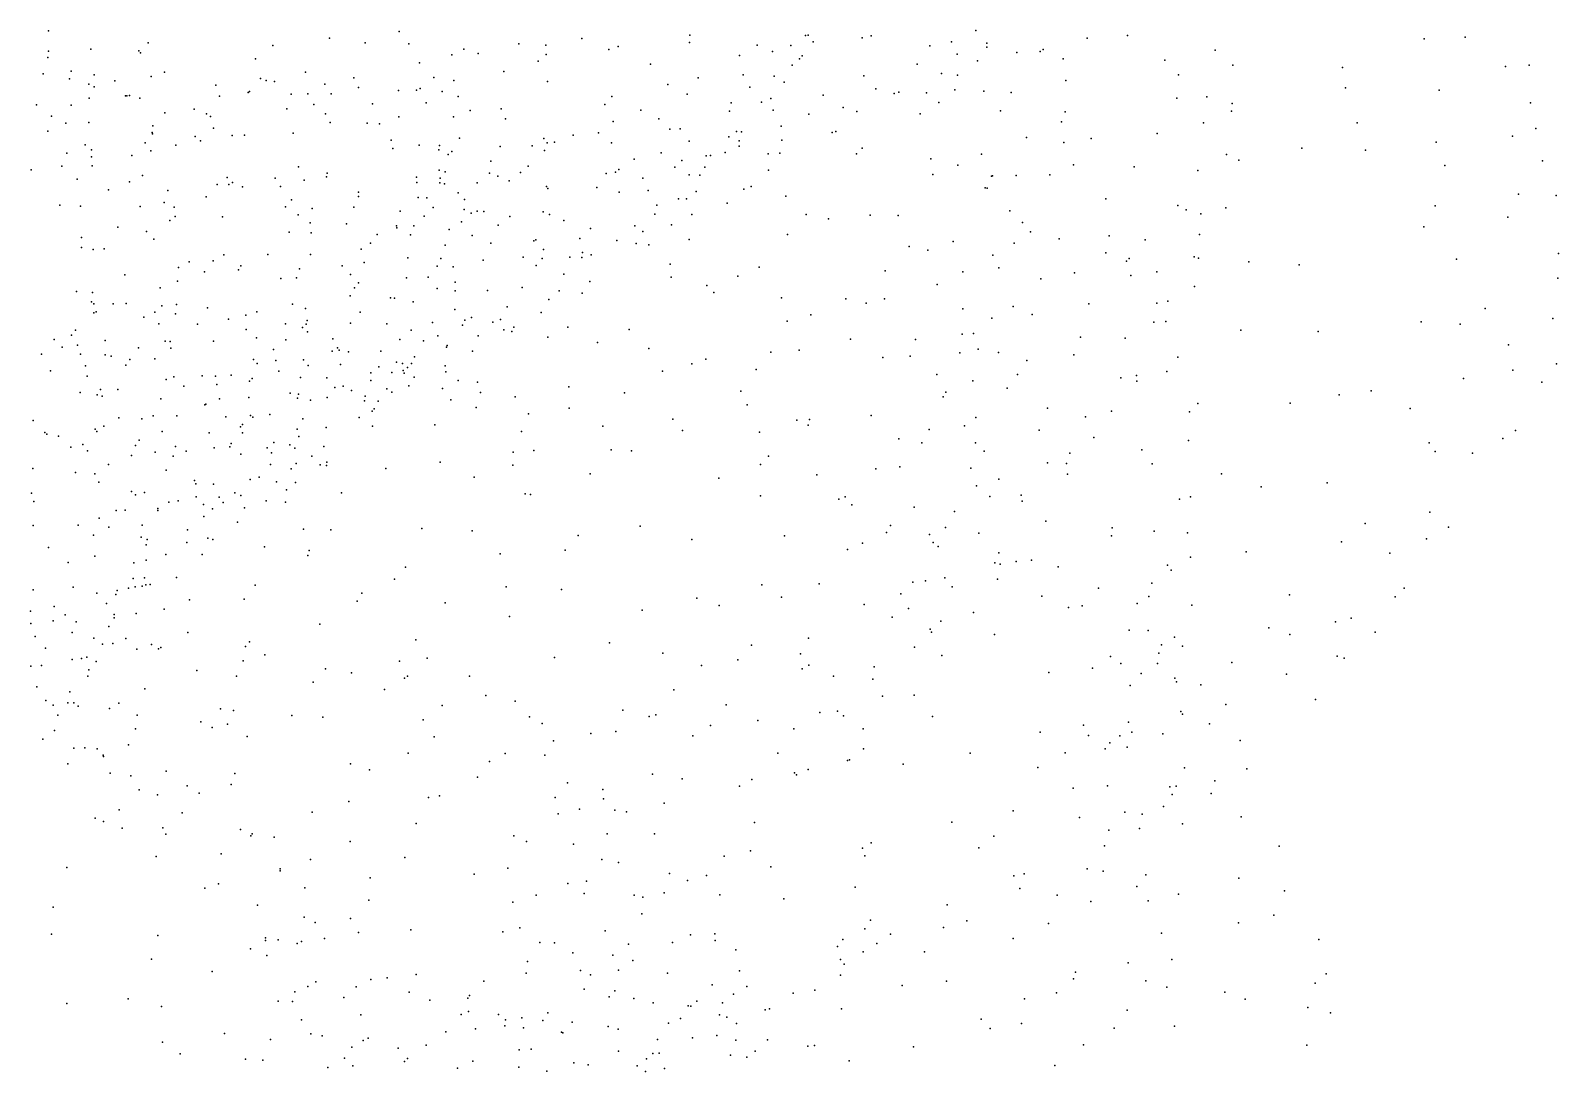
# Model space of a CAD drawing. Header units: metres. Extents: x -25 to 25, y -27.7 to 27.8.
# Drawn here: x 19.21 to 24.29, y -6.93 to -3.46 of the extents above; entities that cross this region are included whole.
import ezdxf

# ---------------------------------------------------------------- set-up
doc = ezdxf.new("R2010")
doc.units = ezdxf.units.M

msp = doc.modelspace()

# ---------------------------------------------------------------- linework, layer by layer
for p in [(19.2669, -3.4621, 13.6381), (19.5981, -3.5022, -4.1401), (20.2019, -3.4866, 8.7867), (20.32, -3.5023, 8.9422), (20.4334, -3.464, -3.7755), (20.4655, -3.5051, 9.2396), (20.8321, -3.5055, -3.4228), (21.0411, -3.4876, 1.7784), (21.3998, -3.5005, -10.2728), (21.4009, -3.4759, 13.1808), (21.7859, -3.4778, 11.612), (21.7951, -3.476, 12.3162), (21.8118, -3.4989, 11.9667), (21.9747, -3.4853, -9.6702), (22.0046, -3.4787, 0.7707), (22.2716, -3.4981, -5.1661), (22.3529, -3.461, -8.9416), (22.3894, -3.5035, -2.7238), (22.7239, -3.4864, -0.7633), (22.8582, -3.4778, -4.2885), (23.8449, -3.4889, -7.0517), (23.9819, -3.483, -6.8891), (19.2647, -3.5505, 8.8699), (19.2663, -3.5296, -6.5254), (19.4074, -3.5226, -4.6444), (19.5668, -3.5288, -4.4022), (19.5722, -3.5356, 13.7716), (19.9554, -3.555, -3.4692), (20.0132, -3.5103, 13.7988), (20.6089, -3.5422, 13.3634), (20.6493, -3.5229, 10.0153), (20.6964, -3.5377, 10.4521), (20.9223, -3.5097, 10.7848), (20.9226, -3.5406, -10.3343), (21.1313, -3.5243, 10.9414), (21.1627, -3.5146, 13.2741), (21.5662, -3.5438, 1.4192), (21.6257, -3.5094, 11.3507), (21.6764, -3.5309, 11.5001), (21.7369, -3.5106, 1.2268), (21.7664, -3.5555, -9.8685), (21.7748, -3.5451, 11.8127), (22.2001, -3.5122, -2.8781), (22.2909, -3.5394, -4.712), (22.3898, -3.5167, -8.4568), (22.4898, -3.534, -4.4314), (22.5668, -3.531, -8.0437), (22.5771, -3.5245, -3.6961), (22.6442, -3.5552, -4.2855), (22.9819, -3.5596, -1.0891), (23.1501, -3.5266, -1.996), (19.2482, -3.6051, -10.195), (19.3422, -3.5966, 1.8904), (19.4182, -3.6086, -5.2859), (19.6528, -3.5995, 8.7101), (20.1216, -3.5993, 13.7233), (20.5014, -3.5686, -3.4287), (20.7818, -3.5973, 10.669), (20.8959, -3.5635, 13.2976), (21.2701, -3.5731, -3.8052), (21.5781, -3.6086, -3.3031), (21.7421, -3.5763, 12.5336), (22.1581, -3.5729, -9.1548), (22.2389, -3.6044, -4.089), (22.2919, -3.6101, -4.3628), (22.3585, -3.5615, -3.8542), (23.0272, -3.6082, -7.3584), (23.208, -3.5758, -5.1157), (23.5737, -3.5843, -5.1333), (24.1156, -3.5804, -5.578), (24.1945, -3.5766, -6.3196), (19.3366, -3.6217, -5.5484), (19.4009, -3.6391, 8.8319), (19.4183, -3.6486, -4.1982), (19.4876, -3.6287, -6.3829), (19.6082, -3.6142, -6.6256), (19.8235, -3.6425, -6.2028), (19.9726, -3.6205, 1.6184), (19.9905, -3.627, 8.7601), (20.0184, -3.631, -6.0309), (20.1857, -3.6398, 8.9178), (20.2829, -3.6181, -6.1177), (20.2978, -3.6504, 13.5631), (20.4313, -3.6606, -10.0752), (20.4915, -3.6592, 13.3845), (20.5031, -3.6536, -3.9151), (20.5495, -3.6175, 9.5451), (20.6155, -3.6272, 9.7855), (20.9277, -3.6306, 10.9106), (21.328, -3.6403, 11.2274), (21.4291, -3.6184, 13.0988), (21.6013, -3.65, -10.0758), (21.682, -3.613, 11.6844), (21.7149, -3.6333, 12.0894), (21.9801, -3.6115, -4.038), (22.0198, -3.655, -3.0737), (22.2828, -3.6584, 0.4166), (22.6524, -3.6275, -7.6621), (23.5831, -3.652, -7.2317), (23.8955, -3.6598, -5.2278), (19.2262, -3.7088, -12.0584), (19.3422, -3.71, -11.6558), (19.4016, -3.6863, -5.8689), (19.5223, -3.6784, 13.7058), (19.5268, -3.6787, -5.6554), (19.5359, -3.6777, -6.1448), (19.5707, -3.6867, -3.8113), (19.8355, -3.6798, 13.7619), (19.931, -3.6672, -4.3394), (19.9354, -3.664, -10.2662), (20.0742, -3.6732, -6.7516), (20.1295, -3.6715, -3.4325), (20.1492, -3.707, -4.2078), (20.2073, -3.6719, -5.8275), (20.3443, -3.7047, -6.5951), (20.5236, -3.7015, -5.894), (20.5767, -3.6639, 1.9696), (20.6305, -3.6802, 10.2117), (21.1187, -3.7076, -3.3681), (21.1414, -3.6803, 11.1338), (21.3923, -3.6726, 1.6848), (21.5386, -3.7022, -3.9492), (21.6392, -3.6997, 11.8669), (21.6706, -3.6878, 12.4487), (21.8445, -3.6763, -9.4158), (22.0813, -3.6706, 0.8404), (22.0962, -3.6662, -4.3095), (22.1891, -3.6689, 0.6332), (22.2298, -3.7008, -8.7132), (22.3801, -3.6624, -0.1264), (22.4704, -3.6678, -5.2438), (23.0216, -3.6867, -5.0585), (23.1215, -3.6814, -1.3781), (23.2062, -3.7035, -1.6939), (24.199, -3.7022, -6.1265), (19.2769, -3.7465, -11.4414), (19.6538, -3.735, -4.7021), (19.7517, -3.7233, -5.6083), (19.7923, -3.738, -4.5347), (19.8058, -3.7471, 1.6963), (20.0602, -3.7213, 8.8688), (20.1887, -3.7384, -6.931), (20.4327, -3.7481, -6.3883), (20.6148, -3.7488, 13.2903), (20.6704, -3.7272, -3.4396), (20.7726, -3.722, 10.8067), (20.7879, -3.7546, -10.2089), (21.2382, -3.7265, -10.2827), (21.2983, -3.755, 11.3624), (21.5331, -3.7297, 12.89), (21.678, -3.7258, 1.4361), (21.7969, -3.7393, -4.1267), (21.9116, -3.7176, -4.9957), (21.9568, -3.7302, -9.0172), (22.1672, -3.7388, -5.2246), (22.435, -3.7282, -8.4782), (22.6505, -3.7322, -7.9516), (23.2042, -3.7292, -7.3157), (19.2646, -3.7957, -6.9874), (19.3246, -3.7691, 13.5969), (19.4011, -3.7672, -11.9326), (19.6116, -3.8006, 8.8328), (19.6126, -3.8048, -5.0054), (19.614, -3.7788, -5.221), (19.7545, -3.8137, -10.3007), (19.8156, -3.7856, -6.9199), (19.8778, -3.8102, 8.8525), (19.9188, -3.8093, 13.6736), (20.0803, -3.8029, 1.8575), (20.2037, -3.7673, 9.024), (20.3274, -3.7697, 9.1406), (20.3678, -3.7715, -4.1377), (21.0133, -3.8089, 11.2425), (21.0975, -3.8019, 13.1369), (21.146, -3.764, 1.9072), (21.334, -3.7895, -4.01), (21.3689, -3.7888, 13.0149), (21.556, -3.797, 1.6234), (21.5735, -3.7983, 12.6201), (21.7047, -3.7794, -9.7876), (21.8752, -3.8007, -4.7523), (21.8866, -3.7977, -4.4787), (22.6381, -3.7651, -2.6285), (22.9565, -3.8042, -1.0639), (23.1111, -3.7681, -2.1319), (23.6221, -3.7684, -4.9826), (24.1396, -3.8124, -6.3331), (24.2164, -3.7876, -5.6789), (19.3888, -3.8413, 1.9398), (19.4096, -3.8579, 8.859), (19.5881, -3.8347, 13.6468), (19.6071, -3.8615, 1.8141), (19.6906, -3.8425, -3.6537), (19.7721, -3.8282, -5.3777), (20.4074, -3.8259, -5.6011), (20.4124, -3.8534, 13.3335), (20.5001, -3.8424, 9.4171), (20.5656, -3.8581, 10.3953), (20.5673, -3.8442, -6.2469), (20.6091, -3.8641, 10.0536), (20.6348, -3.8199, -4.0957), (20.7693, -3.8476, 11.0064), (20.8765, -3.8447, -4.0954), (20.9149, -3.8207, -5.7015), (20.9168, -3.8606, 13.1458), (20.9267, -3.8345, -5.3788), (20.9509, -3.833, -3.3996), (21.1398, -3.8352, -5.2237), (21.3994, -3.8297, -5.468), (21.531, -3.8152, 11.8869), (21.5648, -3.8463, -5.0776), (21.5656, -3.8284, -5.3041), (21.7075, -3.8256, -9.5302), (21.9744, -3.8527, -5.241), (22.5217, -3.8166, -0.5387), (22.6464, -3.8337, -8.1877), (22.7365, -3.8206, -0.8), (23.4385, -3.8524, -4.8875), (23.6502, -3.8588, -7.079), (23.8852, -3.8324, -6.8564), (19.311, -3.9127, -12.2935), (19.3274, -3.8691, -3.9809), (19.4092, -3.881, -10.257), (19.4118, -3.912, 13.5505), (19.5434, -3.8768, -11.7244), (20.0984, -3.9149, -3.497), (20.5965, -3.8734, 10.6974), (20.7392, -3.8956, 2.0686), (20.8628, -3.9124, -5.054), (21.2154, -3.8896, 11.4912), (21.3054, -3.8683, -3.2752), (21.3746, -3.8936, 12.8834), (21.4551, -3.8779, -10.1007), (21.4702, -3.8773, -4.1616), (21.5187, -3.8674, 12.1363), (21.6615, -3.872, -4.2953), (21.7006, -3.8694, -9.2371), (21.9561, -3.872, -3.1183), (22.2036, -3.8886, -2.9937), (22.2926, -3.9088, 0.6256), (22.3722, -3.8731, -8.6273), (22.6782, -3.908, -5.0511), (22.8805, -3.9153, -2.4298), (23.187, -3.8735, -1.5545), (23.2287, -3.8927, -4.858), (23.9144, -3.9107, -4.992), (24.2389, -3.8948, -5.9493), (19.2089, -3.9244, -4.1618), (19.3614, -3.9556, -11.2923), (19.5363, -3.9644, 8.8543), (19.5798, -3.9438, -6.9647), (19.8606, -3.9506, 13.5563), (20.0205, -3.9528, 13.5064), (20.1169, -3.9594, 9.0045), (20.1913, -3.9482, -4.5723), (20.1938, -3.9364, 13.4298), (20.4917, -3.9494, -5.3609), (20.5672, -3.9264, 13.229), (20.5705, -3.9525, -7.1715), (20.5866, -3.9314, -6.656), (20.7347, -3.9364, 13.1411), (20.7616, -3.9456, -10.0415), (20.7996, -3.9615, -4.5737), (20.8372, -3.9338, 11.2515), (21.1226, -3.9375, 12.9848), (21.1532, -3.933, -4.8878), (21.1643, -3.9242, -10.222), (21.2444, -3.9524, -4.302), (21.3509, -3.9162, 1.8882), (21.3984, -3.9412, 11.8465), (21.4346, -3.9427, -4.8445), (21.4506, -3.9159, 12.6051), (21.6626, -3.9258, -3.2012), (22.2102, -3.9407, -8.7858), (22.4055, -3.9458, 0.0723), (22.4088, -3.9443, -5.1597), (22.4875, -3.9434, -2.7812), (22.5992, -3.9411, -8.4192), (23.0923, -3.9268, -1.346), (19.4666, -3.9909, -3.7008), (19.6631, -3.9932, -11.8895), (19.7914, -4.0149, 1.9075), (19.8281, -3.9736, -5.0749), (19.8669, -3.9735, -3.6091), (19.8784, -3.9674, 8.8896), (19.9122, -3.9815, -4.7791), (20.0389, -3.9805, -5.3144), (20.2986, -3.9992, 9.1235), (20.2987, -4.0138, -9.8928), (20.4923, -3.9673, 10.5192), (20.497, -4.0164, -4.7586), (20.5685, -3.9681, 10.8896), (20.5848, -3.9716, -9.8573), (20.6305, -4.0016, 9.8755), (20.6934, -3.968, 11.1222), (20.9235, -3.9804, -5.8686), (20.9289, -3.9867, 2.0754), (21.0918, -3.9839, -4.501), (21.1657, -3.9993, -5.6772), (21.2627, -3.9931, 11.7089), (21.422, -3.9969, -4.564), (21.5812, -3.9892, -9.3745), (21.6054, -3.9803, -9.6496), (21.7208, -4.0128, 1.6047), (22.3838, -3.9844, -0.262), (22.3907, -3.9857, 0.3994), (24.159, -4.0059, -5.165), (24.2847, -4.0107, -5.5507), (19.3039, -4.0423, 13.479), (19.3726, -4.0462, 8.8736), (19.571, -4.0467, -11.4673), (19.6518, -4.0334, -12.1087), (19.6845, -4.0496, -10.2351), (20.0556, -4.0483, -7.168), (20.0748, -4.0249, -10.0949), (20.1445, -4.0534, -4.8103), (20.2824, -4.0492, 13.282), (20.4374, -4.0629, 10.6994), (20.5257, -4.0182, -5.1632), (20.5463, -4.0506, 10.1609), (20.6502, -4.0571, 13.092), (20.6514, -4.024, -6.9514), (20.6927, -4.063, -3.5532), (20.7152, -4.0633, -9.3329), (20.913, -4.065, 12.9697), (21.2916, -4.0424, 12.6654), (21.3637, -4.0211, 12.0424), (21.3903, -4.0212, 12.2445), (21.5249, -4.0355, -5.4121), (22.4658, -4.0613, -8.649), (22.7853, -4.0217, -7.8362), (23.0251, -4.0436, -4.8029), (23.0529, -4.0583, -2.1804), (23.1855, -4.0514, -1.7748), (23.8814, -4.0452, -6.6925), (19.4973, -4.1162, 2.0933), (19.6703, -4.0933, -3.6777), (19.6877, -4.0797, 8.8679), (19.8458, -4.0811, 13.4489), (20.0976, -4.0742, 13.363), (20.1372, -4.1011, 2.0815), (20.2584, -4.1044, -8.8007), (20.4251, -4.1118, -9.1018), (20.4253, -4.1183, 9.2318), (20.482, -4.1109, -8.6987), (20.5172, -4.0791, 9.3657), (20.6411, -4.0983, 9.6961), (20.6728, -4.0692, -9.6661), (20.7626, -4.1092, 12.9862), (20.8024, -4.0807, -9.8632), (20.9345, -4.0731, 11.4839), (20.9813, -4.094, -10.0007), (21.2179, -4.1108, 11.8178), (21.2845, -4.0726, 2.0228), (21.3397, -4.1082, -3.2766), (21.4074, -4.0737, -9.9539), (21.7887, -4.0732, -5.2506), (21.8626, -4.0875, 1.4386), (22.0012, -4.0759, 1.1571), (22.0948, -4.0771, -5.1424), (22.5079, -4.1004, -4.9518), (23.1022, -4.0718, -7.1675), (23.8444, -4.1143, -4.8432), (24.1243, -4.0823, -6.2702), (19.3758, -4.1498, -12.4759), (19.5926, -4.1298, 13.4428), (19.6175, -4.1556, -12.3304), (20.0675, -4.1319, 8.9978), (20.1404, -4.135, -8.6074), (20.3379, -4.1686, 10.759), (20.36, -4.14, -9.6735), (20.4718, -4.1417, 10.9986), (20.6005, -4.1239, 10.0004), (20.6771, -4.144, -6.5522), (20.7386, -4.1688, -7.1348), (20.8819, -4.1608, -9.0968), (20.8882, -4.1577, -9.625), (21.0352, -4.1534, -3.4819), (21.0702, -4.1198, 12.7901), (21.1577, -4.1606, 12.6066), (21.2446, -4.13, 12.4641), (21.3992, -4.1566, -9.5843), (21.7263, -4.1397, -9.1499), (22.278, -4.1637, -4.9606), (22.4802, -4.1688, -4.7425), (22.535, -4.1312, -0.5579), (22.6307, -4.1547, -8.5297), (22.7968, -4.1443, -0.8676), (22.9167, -4.1583, -1.0611), (23.0973, -4.1404, -1.4713), (19.3759, -4.1834, -10.0733), (19.4148, -4.1906, 13.422), (19.4514, -4.1874, 2.2925), (19.8499, -4.2073, 13.3324), (19.9965, -4.2071, 13.2829), (20.1382, -4.2064, -3.7046), (20.3069, -4.1895, -8.4303), (20.4626, -4.218, -3.6947), (20.5719, -4.2198, 9.4228), (20.5864, -4.1762, 2.1835), (20.8467, -4.2161, 11.5754), (20.9097, -4.2201, 12.7533), (20.9142, -4.1905, -5.8924), (21.0016, -4.216, 2.1518), (21.042, -4.2171, 11.7632), (21.0439, -4.2004, -9.776), (21.0731, -4.2074, -9.4985), (21.2228, -4.1704, 12.2022), (21.2649, -4.1743, -5.5471), (22.1314, -4.1804, -3.0759), (22.1937, -4.1918, 0.9019), (22.4096, -4.2093, 0.233), (22.7853, -4.2015, -8.3293), (22.8636, -4.2196, -4.6313), (23.0798, -4.2143, -4.6848), (23.0936, -4.2185, -1.9255), (24.2922, -4.203, -5.8598), (19.699, -4.2504, 13.3494), (19.7346, -4.2316, -11.573), (19.7857, -4.2647, 8.9096), (19.815, -4.2275, -11.7957), (19.8984, -4.2573, -8.5966), (19.9066, -4.2449, -7.2159), (20.1018, -4.2543, -9.8777), (20.2442, -4.244, 9.0952), (20.3173, -4.2334, 10.5567), (20.5603, -4.2461, -7.6209), (20.6137, -4.2473, 12.9394), (20.7127, -4.2252, -6.8866), (20.8896, -4.2429, -3.6282), (21.3357, -4.239, -9.3408), (21.6315, -4.249, -3.2513), (22.0513, -4.2614, -8.9831), (22.3098, -4.2641, 0.7213), (22.4292, -4.2507, -2.87), (22.6809, -4.2674, -0.7028), (22.854, -4.229, -8.1088), (22.9558, -4.265, -7.1723), (23.2619, -4.2309, -7.0302), (23.4287, -4.2414, -4.7217), (23.9524, -4.2218, -6.4854), (19.5203, -4.2743, 8.8839), (19.6376, -4.3179, -3.725), (19.6959, -4.2955, -7.1139), (20.0401, -4.2864, 9.0077), (20.0914, -4.2846, -7.3956), (20.2717, -4.2738, -7.5625), (20.2845, -4.3181, 10.8371), (20.2979, -4.3007, 13.0424), (20.4579, -4.2844, 10.2513), (20.5298, -4.2827, -8.4942), (20.5599, -4.3201, 9.9917), (20.6204, -4.2987, 9.8155), (20.8432, -4.3168, 12.6481), (20.9813, -4.2723, 12.5806), (21.0683, -4.2969, 12.1122), (21.3387, -4.2817, -3.4167), (21.4582, -4.3096, -5.2957), (21.5611, -4.2792, -9.2455), (22.2248, -4.307, -4.5774), (22.5693, -4.2877, -4.4845), (22.8686, -4.2769, -2.3072), (23.0812, -4.313, -1.6933), (24.2899, -4.285, -5.2204), (19.3594, -4.3294, -5.1253), (19.4099, -4.3649, 2.6149), (19.4125, -4.3336, -3.6706), (19.4175, -4.3713, -9.9222), (19.4814, -4.3713, 13.3081), (19.5246, -4.3704, -5.6886), (19.6924, -4.3735, -8.864), (20.0787, -4.3718, -9.1567), (20.2706, -4.3441, 2.2315), (20.4046, -4.3511, 9.2373), (20.4176, -4.3526, 12.9258), (20.4803, -4.3646, -8.2172), (20.6205, -4.3275, 9.6503), (20.7273, -4.3261, 11.6203), (20.9315, -4.3561, 12.4603), (20.9665, -4.3277, -5.725), (21.0424, -4.3354, -9.1766), (21.4815, -4.3334, 2.0286), (21.7062, -4.3512, 1.885), (21.9208, -4.3545, -3.1969), (21.9884, -4.3685, 1.5166), (22.0485, -4.3546, -4.7558), (22.7291, -4.3713, -8.5473), (22.9555, -4.3687, -7.8668), (22.9919, -4.362, -4.5187), (19.4174, -4.401, -5.9192), (19.4253, -4.3977, 8.9148), (19.5839, -4.4156, -11.287), (19.6198, -4.3988, -5.1063), (19.6432, -4.3779, -5.4804), (19.6896, -4.4042, 13.253), (19.7957, -4.384, -9.9278), (19.8655, -4.4223, -9.0203), (19.9231, -4.409, -8.3341), (19.9594, -4.3979, -9.7919), (20.1216, -4.3866, -9.5717), (20.3035, -4.3991, -3.8241), (20.6188, -4.3896, -3.8048), (20.6748, -4.416, 12.5765), (20.7713, -4.4227, -5.9001), (20.7936, -4.3814, 11.8017), (20.9057, -4.4003, 12.2498), (21.8036, -4.4078, -4.9992), (22.3101, -4.3879, -0.2689), (22.4063, -4.4182, 0.3598), (22.4776, -4.3794, -8.7912), (22.54, -4.4064, -0.5394), (24.0487, -4.387, -6.2979), (24.273, -4.4194, -5.8128), (19.3433, -4.4751, -9.0666), (19.3567, -4.4591, -6.1336), (19.6336, -4.4374, 8.9186), (19.7624, -4.4383, -7.2705), (19.9243, -4.456, -12.18), (20.0554, -4.4373, -7.6064), (20.1115, -4.4494, 9.0722), (20.1245, -4.439, -7.9522), (20.1277, -4.4264, 12.9885), (20.128, -4.4637, 10.6955), (20.2714, -4.4358, 12.8749), (20.3924, -4.4379, 12.7749), (20.4737, -4.4586, 10.0885), (20.5448, -4.4329, 11.5176), (20.6443, -4.4425, -6.2405), (20.652, -4.4252, -6.7072), (20.7452, -4.4323, 12.3929), (20.7825, -4.4576, -7.2312), (20.809, -4.4634, -7.5143), (20.8152, -4.4486, -8.9295), (20.9952, -4.4492, -3.7453), (21.199, -4.4564, -3.6409), (21.7245, -4.4289, -9.1567), (22.3078, -4.4717, -0.0319), (22.3448, -4.4699, -4.3316), (22.9451, -4.4318, -2.0323), (22.9849, -4.4302, -1.4478), (23.2356, -4.4589, -6.9597), (23.492, -4.4628, -6.8599), (23.8352, -4.4309, -6.5729), (23.9652, -4.4388, -4.8672), (19.2851, -4.4901, -6.6366), (19.3123, -4.5153, -9.3268), (19.363, -4.5092, -9.5596), (19.4545, -4.4934, -8.6381), (19.5655, -4.5177, -9.1302), (19.6544, -4.495, -5.8069), (19.6714, -4.4961, 2.4808), (19.6731, -4.5189, -9.7323), (19.8152, -4.4954, -5.0632), (19.9586, -4.4846, -9.3097), (20.0148, -4.5227, 12.9349), (20.0567, -4.4913, -3.8654), (20.2124, -4.4879, 10.8943), (20.2283, -4.5177, 9.1668), (20.234, -4.5256, 12.7486), (20.4358, -4.4894, 9.3634), (20.5149, -4.4938, 12.5366), (20.5627, -4.4772, 9.6196), (20.5908, -4.5158, 11.9399), (20.5935, -4.5097, -8.4893), (20.6968, -4.4775, 12.0573), (20.9285, -4.4819, -5.5394), (21.094, -4.4994, -5.3545), (21.2647, -4.5194, -5.1916), (21.7651, -4.5254, -3.3067), (21.9358, -4.4888, -9.0476), (22.1517, -4.4901, -3.0747), (22.3604, -4.5225, 0.6493), (22.7009, -4.4818, -2.3565), (22.8498, -4.485, -8.4071), (24.126, -4.5071, -5.0224), (19.2428, -4.5384, -3.6351), (19.3725, -4.5381, 13.1822), (19.4546, -4.5404, -12.6565), (19.4753, -4.5456, 2.7648), (19.524, -4.5756, -7.1018), (19.5374, -4.5569, -4.7725), (19.6203, -4.5539, -9.3393), (19.9484, -4.5569, -7.7885), (19.9615, -4.5696, -4.8951), (20.0236, -4.5592, -5.1386), (20.1147, -4.5579, 2.2691), (20.1304, -4.5759, -4.5969), (20.2109, -4.5282, 10.3982), (20.2387, -4.5725, 12.5743), (20.2648, -4.5304, -4.7801), (20.3725, -4.5285, 11.1382), (20.4242, -4.5648, -4.6325), (20.4443, -4.5701, 11.3704), (20.4749, -4.5701, 12.1661), (20.4844, -4.548, 12.3409), (20.6782, -4.5284, -6.9492), (21.4073, -4.571, 2.1182), (21.4538, -4.5554, -4.9751), (21.671, -4.5315, -4.8135), (22.0438, -4.5502, 1.6358), (22.1345, -4.5455, -8.9821), (22.2999, -4.5337, 0.9796), (22.4285, -4.5326, -2.8109), (22.5227, -4.5593, -4.2263), (22.6787, -4.5407, -8.6621), (23.025, -4.5482, -7.6623), (24.2853, -4.5709, -5.6391), (19.2736, -4.5946, -8.7673), (19.3891, -4.5778, 8.9956), (19.3952, -4.612, -6.8176), (19.6577, -4.6228, -7.315), (19.6833, -4.6142, 13.0481), (19.7782, -4.6106, -11.4661), (19.8227, -4.6115, -8.1289), (19.8747, -4.6085, 12.9151), (19.944, -4.6201, 9.0763), (20.0333, -4.5955, 10.5777), (20.1057, -4.6164, 10.8698), (20.1926, -4.6172, 12.4201), (20.3388, -4.6259, 12.0542), (20.3395, -4.6008, 12.2533), (20.3656, -4.5806, -5.1223), (20.4094, -4.5997, 2.2662), (20.4464, -4.5934, 11.5556), (20.4506, -4.6019, 9.9579), (20.4618, -4.583, 11.82), (20.4833, -4.6157, -6.0728), (20.5871, -4.5779, -4.8668), (20.5893, -4.5972, -5.8432), (20.6305, -4.6267, -4.5269), (21.31, -4.5947, -4.6762), (21.6216, -4.5892, 2.0346), (22.2232, -4.6061, 1.3659), (22.3425, -4.6271, 0.2071), (22.4918, -4.6067, -8.8119), (22.8352, -4.6169, -1.2052), (22.8882, -4.6101, -1.5942), (22.9893, -4.5962, -7.382), (23.9767, -4.6198, -6.306), (24.1409, -4.5917, -5.9866), (19.3713, -4.6658, 2.9339), (19.4289, -4.6744, 13.042), (19.439, -4.6566, -6.3602), (19.497, -4.6558, -11.2049), (19.7173, -4.6449, -3.8383), (19.8267, -4.6398, -5.8029), (19.9354, -4.6287, 10.7374), (20.0711, -4.6683, -4.3624), (20.099, -4.6713, 9.1748), (20.219, -4.65, 12.1533), (20.2467, -4.645, 10.25), (20.2751, -4.6598, 9.3074), (20.3927, -4.6544, 9.4358), (20.4095, -4.6652, -5.4118), (20.4656, -4.6446, 9.8101), (20.5775, -4.6528, -5.6182), (20.6948, -4.632, -5.2053), (20.704, -4.6665, -7.1522), (20.9986, -4.6479, -4.6866), (21.1832, -4.6671, -4.4715), (21.5712, -4.6623, -3.5244), (22.2537, -4.6652, -0.2863), (22.457, -4.652, -0.4587), (22.8888, -4.6288, -4.242), (23.5628, -4.6745, -6.8052), (23.6684, -4.6606, -4.7618), (24.2369, -4.6318, -5.3374), (19.4454, -4.6788, -3.7128), (19.6407, -4.6869, -4.6334), (19.7863, -4.7076, 12.7928), (19.79, -4.7052, -7.9212), (19.8358, -4.6874, 2.4122), (19.9335, -4.6827, 12.6102), (20.095, -4.6855, 10.3987), (20.1384, -4.6915, -3.9218), (20.1936, -4.683, -5.4732), (20.3182, -4.6938, 11.1985), (20.3207, -4.6788, -4.2607), (20.3432, -4.7287, -5.9191), (20.3499, -4.7211, 11.3521), (20.3641, -4.6953, 11.6987), (20.6056, -4.6907, -3.9379), (20.6896, -4.7161, -8.4495), (20.8198, -4.6809, -7.466), (20.9997, -4.7189, -3.8854), (21.5924, -4.7073, -9.1195), (22.2438, -4.6808, -2.9545), (22.5914, -4.7184, -2.1528), (22.8048, -4.728, -1.416), (23.0914, -4.7033, -4.2979), (23.3996, -4.7017, -4.567), (23.7991, -4.7193, -6.5864), (19.2155, -4.7593, 3.1455), (19.4505, -4.7779, -8.61), (19.5002, -4.7509, -6.6656), (19.5768, -4.7542, 12.8947), (19.6143, -4.7436, -6.2239), (19.6931, -4.7439, -12.6121), (19.8567, -4.7471, 10.6385), (19.9119, -4.7725, 12.2751), (19.9391, -4.7432, -12.358), (19.9465, -4.7487, 10.8964), (20.0036, -4.74, -5.7436), (20.1127, -4.7538, 12.0793), (20.301, -4.749, -6.462), (20.345, -4.7783, 9.742), (20.5526, -4.7736, -4.161), (20.8644, -4.7377, -4.4058), (21.1111, -4.7787, -4.2762), (21.3449, -4.7555, -9.1025), (21.7569, -4.7582, -4.1868), (21.7944, -4.7755, -3.4194), (21.7997, -4.7566, -9.0572), (22.0044, -4.7432, 1.8125), (22.3154, -4.7776, -4.1776), (22.3527, -4.7491, 0.4427), (22.7185, -4.7471, -1.7506), (23.0645, -4.7301, -7.0608), (19.2544, -4.7994, -11.055), (19.2605, -4.8045, -3.7468), (19.2999, -4.8122, 12.7526), (19.4212, -4.7888, -4.5412), (19.4273, -4.796, 12.8388), (19.5684, -4.8255, 12.5718), (19.6444, -4.7958, 12.7143), (19.8007, -4.8008, 10.8886), (19.9054, -4.781, -5.9731), (19.9126, -4.801, -4.3127), (20.0942, -4.7879, 11.0443), (20.0999, -4.8123, -6.1165), (20.1905, -4.783, 11.8619), (20.8408, -4.7966, -7.77), (21.3765, -4.7925, -4.1191), (21.6334, -4.7983, 2.0579), (22.097, -4.8206, -8.9969), (22.1976, -4.7898, 1.6042), (22.5639, -4.7916, -0.6198), (22.7458, -4.8157, -1.1092), (23.0605, -4.8264, -7.5519), (24.1068, -4.8198, -5.3337), (24.1491, -4.7929, -5.5825), (19.3407, -4.8488, 12.4593), (19.3807, -4.8395, 12.6186), (19.3963, -4.861, 12.2523), (19.5422, -4.8762, -11.293), (19.5562, -4.8424, 12.3571), (19.622, -4.865, -7.394), (19.6818, -4.8787, 10.8172), (19.6886, -4.846, -7.7959), (19.725, -4.8617, -6.8773), (19.8178, -4.8501, -6.3968), (19.8699, -4.8467, 10.4763), (19.8741, -4.8366, 12.1184), (19.9063, -4.8721, 9.233), (19.9943, -4.8504, 10.3368), (20.0092, -4.8674, 11.8973), (20.0162, -4.8328, -11.9441), (20.0693, -4.8406, 9.3222), (20.0862, -4.8516, -6.4675), (20.143, -4.8781, 10.1041), (20.1832, -4.8458, 9.4419), (20.8129, -4.8647, -7.9984), (20.8815, -4.8593, 2.1862), (21.139, -4.8574, 2.1691), (21.207, -4.8601, -8.9823), (21.6624, -4.8783, -3.6192), (22.173, -4.8344, 0.0685), (22.3522, -4.8342, -2.6811), (22.3805, -4.8621, 0.8778), (22.6656, -4.8687, -1.5406), (22.9058, -4.8571, -8.3663), (23.8621, -4.8336, -4.9736), (23.8814, -4.8625, -6.3747), (24.0061, -4.8686, -5.9874), (19.2144, -4.9189, 12.1448), (19.3561, -4.9326, 12.0578), (19.4661, -4.9056, 2.9209), (19.6579, -4.9244, 10.963), (20.0058, -4.9061, -3.9407), (20.0746, -4.9208, 11.2347), (20.0904, -4.9026, 11.7371), (20.1711, -4.9075, -6.8078), (20.1919, -4.9092, 9.6341), (20.1933, -4.8981, 9.9341), (20.3893, -4.9197, -7.0213), (20.5705, -4.8981, 2.227), (20.8121, -4.9078, -7.5354), (21.6364, -4.9055, -3.9332), (22.0206, -4.9199, -4.0705), (22.0996, -4.9137, -0.2819), (22.3359, -4.9186, -8.9059), (22.592, -4.9008, -4.1455), (22.6552, -4.9028, -0.8855), (22.9401, -4.9039, -4.1859), (19.4209, -4.9371, 9.161), (19.4335, -4.9644, -12.731), (19.7528, -4.9597, -7.118), (19.7569, -4.9701, 11.8651), (19.8154, -4.9719, -4.2201), (19.9378, -4.9561, 11.7652), (19.9677, -4.948, -6.8975), (20.0257, -4.9638, -12.1911), (20.0883, -4.9657, 11.4489), (20.6831, -4.9484, -7.3468), (21.0697, -4.9369, -8.8235), (21.4978, -4.9516, -9.027), (21.8241, -4.94, 1.9983), (22.3557, -4.9775, -4.1198), (22.4293, -4.9545, -0.5319), (22.6578, -4.9377, -8.6739), (23.1707, -4.9367, -6.9141), (23.3026, -4.9803, -4.3897), (23.5228, -4.9676, -4.6693), (19.2097, -5.0017, 12.0034), (19.2181, -5.0296, 9.2626), (19.5431, -4.9957, -3.724), (19.5556, -5.0075, 11.8126), (19.5856, -4.9987, -8.382), (19.6671, -5.031, 11.6531), (19.6981, -5.0269, 9.2895), (19.7578, -5.0137, 11.2283), (19.8349, -5.0143, 10.3275), (19.8479, -5.0324, 11.3859), (19.8868, -5, -11.7161), (19.9064, -5.0089, 11.6221), (19.991, -5.0275, -12.4682), (20.055, -5.0309, 9.7226), (20.0582, -4.9909, 9.5649), (20.2415, -5.0007, 2.2651), (20.8528, -5.0037, -8.2613), (20.8707, -5.0056, -7.7394), (21.6367, -5.0109, 2.0634), (21.8967, -5.0213, -0.1007), (21.9182, -5.0141, -3.576), (22.3995, -5.0121, 1.0994), (22.5037, -5.0083, -8.8036), (22.5077, -5.0277, -1.6646), (23.0309, -5.0215, -7.3903), (23.0675, -5.0141, -7.9574), (19.4356, -5.0842, -4.3829), (19.4912, -5.0597, 11.6273), (19.5216, -5.0581, 9.2755), (19.6304, -5.0595, 10.6489), (19.6305, -5.0523, 11.423), (19.782, -5.0393, -3.8153), (19.7839, -5.0794, -7.2902), (19.8118, -5.0538, 9.4004), (19.9187, -5.0503, 10.1151), (21.9404, -5.0406, -3.864), (22.1478, -5.0484, 0.3647), (22.2817, -5.0621, -2.2775), (23.8637, -5.0644, -6.1744), (19.2153, -5.1095, -8.9328), (19.3652, -5.1081, 3.0156), (19.4669, -5.1149, 11.4722), (19.5782, -5.1085, 11.1356), (19.7295, -5.1241, -12.8699), (19.895, -5.0977, -4.0611), (20.115, -5.1212, -12.3254), (20.206, -5.1233, -7.2047), (20.5095, -5.1189, -7.3125), (20.6767, -5.127, 2.1303), (21.2355, -5.1111, -8.8497), (22.0556, -5.1326, -9.0564), (22.0685, -5.1087, 1.8108), (22.2517, -5.116, -3.4759), (22.3631, -5.1345, 1.2982), (22.5861, -5.0943, -1.1227), (22.8063, -5.1167, -8.4923), (22.9463, -5.1281, -8.2743), (23.0573, -5.1333, -7.5704), (23.6491, -5.1023, -6.5551), (23.9261, -5.1147, -5.6332), (19.2668, -5.1826, -12.8491), (19.4166, -5.1415, -8.6412), (19.5754, -5.148, 10.9053), (19.591, -5.1731, -8.1623), (19.5948, -5.1555, -7.8619), (19.7271, -5.1656, 9.5146), (19.7962, -5.1514, 10.0813), (19.8137, -5.1562, 2.4699), (19.985, -5.1802, -12.7949), (21.0296, -5.1428, -8.6061), (21.4079, -5.1562, 2.0726), (21.7162, -5.1431, -0.1129), (21.9761, -5.1682, 0.321), (22.1991, -5.1394, -3.8448), (22.2114, -5.1659, 0.5907), (22.2277, -5.1787, -2.4956), (22.8049, -5.1435, -4.1586), (23.5704, -5.164, -4.8063), (23.8534, -5.1534, -5.3065), (19.3323, -5.2327, 11.6291), (19.421, -5.2112, 9.4351), (19.5505, -5.2334, 9.5447), (19.592, -5.2245, -4.2531), (19.657, -5.206, 2.6661), (19.7779, -5.2052, 9.845), (20.1291, -5.209, 2.2756), (20.1335, -5.1926, -12.5899), (20.7695, -5.2038, -7.6243), (20.9866, -5.1915, 2.0595), (21.926, -5.1889, -0.3474), (22.4167, -5.2331, -3.1184), (22.4301, -5.2002, -3.6371), (22.4338, -5.2375, -1.4743), (22.4868, -5.2294, -1.2611), (22.5382, -5.2248, -3.9633), (23.067, -5.2143, -7.7914), (23.2524, -5.1971, -6.7307), (23.7306, -5.2015, -5.1134), (19.5477, -5.2851, 9.6969), (19.5864, -5.2838, 10.3299), (19.6923, -5.2818, -13.056), (20.4183, -5.2873, -7.4155), (20.4546, -5.2483, 2.218), (22.2495, -5.2834, 1.4918), (22.4253, -5.2873, -1.0224), (22.6272, -5.2467, -3.7669), (22.991, -5.2409, -6.9086), (23.003, -5.2584, -8.1141), (19.2159, -5.3233, -3.92), (19.3483, -5.3143, 9.6), (19.4269, -5.3343, 11.2811), (19.4902, -5.3391, 2.8114), (19.4951, -5.3252, 11.063), (19.5326, -5.3173, 10.8608), (19.5547, -5.3132, 10.5415), (19.578, -5.311, 9.9184), (19.5901, -5.3065, 10.1192), (19.6047, -5.3058, -3.6101), (19.9545, -5.3076, -13.0089), (20.309, -5.3347, -12.5888), (20.7896, -5.3134, 2.0751), (20.9744, -5.3222, -8.2257), (21.6406, -5.307, -0.2484), (21.8311, -5.3029, -9.1016), (22.1038, -5.3369, -9.1143), (22.1436, -5.2983, -0.5841), (22.185, -5.2937, -2.1414), (22.2738, -5.3136, 0.9021), (22.7613, -5.318, -3.5943), (22.9383, -5.3007, -4.2082), (23.3966, -5.3397, -6.5027), (23.7788, -5.3183, -5.4182), (19.2855, -5.3792, -8.9493), (19.4595, -5.3685, 9.8256), (19.6514, -5.3875, -11.552), (19.736, -5.3562, 2.514), (19.9178, -5.3547, -3.7465), (20.2936, -5.3609, -12.1475), (20.5865, -5.3669, -7.5742), (21.4241, -5.3506, -0.0595), (21.4988, -5.3751, 0.1426), (21.7067, -5.3481, 0.2965), (21.9813, -5.3727, 1.8227), (22.1294, -5.385, 1.6642), (22.5722, -5.3443, -8.819), (22.662, -5.3817, -3.1556), (22.7073, -5.3764, -8.6336), (22.8905, -5.3692, -8.3166), (22.9283, -5.3454, -7.1574), (23.0717, -5.3741, -6.6325), (23.7489, -5.3472, -5.7928), (19.2067, -5.3942, -9.2397), (19.2076, -5.4353, -9.9049), (19.2815, -5.4264, -9.6591), (19.3218, -5.407, -11.3294), (19.3581, -5.4294, 11.4045), (19.4845, -5.4058, 10.1896), (19.4846, -5.4164, 10.3772), (19.5577, -5.402, -7.7763), (20.1698, -5.4378, 2.3142), (20.8006, -5.4126, -7.7666), (21.2419, -5.3911, -8.7404), (22.075, -5.4144, 0.6889), (22.2362, -5.4279, 1.2879), (22.3457, -5.3991, -1.367), (23.5498, -5.4301, -4.9818), (23.6027, -5.4175, -6.0866), (19.2222, -5.4791, 9.7396), (19.345, -5.4656, -9.4505), (19.4168, -5.4846, 11.1558), (19.4675, -5.4456, 10.9363), (19.5241, -5.485, -9.6157), (19.7304, -5.4653, -4.1257), (20.4895, -5.4901, -12.6398), (21.7965, -5.4843, 0.4934), (22.2013, -5.4546, -1.8304), (22.2055, -5.4638, -0.9239), (22.4149, -5.472, -2.5286), (22.8636, -5.4574, -6.8792), (22.9262, -5.459, -3.5209), (23.0142, -5.4808, -7.481), (23.3284, -5.4494, -4.6622), (23.3981, -5.4719, -6.2706), (23.6821, -5.4641, -5.6124), (19.2569, -5.5176, -10.1267), (19.4457, -5.5044, 10.5548), (19.4811, -5.5021, -7.9925), (19.5602, -5.5204, -9.9608), (19.6093, -5.5054, -13.2548), (19.6325, -5.52, 2.6341), (19.6405, -5.5154, -3.5522), (19.9224, -5.5117, -7.526), (19.9349, -5.4969, -13.2099), (19.9868, -5.5397, -11.6408), (21.1334, -5.5003, -8.5377), (21.3113, -5.5338, -0.0992), (21.6067, -5.5081, -9.0478), (21.7699, -5.5364, -0.5257), (22.1488, -5.5143, 1.0885), (22.2399, -5.5419, -2.2248), (22.9622, -5.5338, -4.36), (22.9711, -5.5062, -3.7995), (23.0405, -5.5104, -6.4613), (19.2079, -5.5777, -4.2349), (19.2428, -5.5758, -11.1366), (19.3447, -5.5548, 11.2865), (19.3766, -5.5523, 2.8521), (19.3939, -5.5475, -8.2483), (19.4003, -5.5894, 10.9499), (19.425, -5.5619, 10.7448), (19.7596, -5.5924, -9.7722), (19.914, -5.5603, 2.4342), (20.1884, -5.5867, -11.7311), (20.435, -5.5606, -12.0257), (20.5272, -5.5514, -12.2366), (20.9505, -5.5486, -7.9482), (21.4402, -5.5751, 0.1898), (21.5612, -5.5563, 1.895), (21.7752, -5.5866, 1.8019), (21.7971, -5.5742, -9.1492), (22.0145, -5.5799, 1.58), (22.7415, -5.5838, -2.9013), (22.8015, -5.5449, -8.4802), (22.8359, -5.5692, -6.6998), (22.9576, -5.5692, -7.2399), (23.2046, -5.5653, -6.2626), (23.5555, -5.5439, -5.8838), (23.5794, -5.5512, -5.2576), (19.3973, -5.6109, -9.0505), (19.8918, -5.611, -3.6858), (20.1475, -5.6307, -7.5447), (20.2748, -5.5999, -13.1416), (20.4515, -5.6173, -7.6402), (20.4611, -5.6104, 2.2888), (20.6675, -5.6108, -12.4689), (21.8788, -5.6107, 0.7182), (22.0106, -5.6207, 0.9693), (22.5962, -5.5983, -8.8107), (22.8664, -5.6421, -6.3669), (22.9029, -5.6016, -3.147), (23.0152, -5.6173, -3.9821), (23.0206, -5.6301, -7.923), (23.1022, -5.6392, -3.5874), (23.3866, -5.6047, -6.0018), (19.228, -5.6464, -3.9968), (19.2572, -5.6924, 11.2795), (19.3374, -5.6631, -10.3093), (19.5867, -5.6527, -9.2872), (20.3844, -5.6547, -11.8383), (20.7225, -5.6757, 2.1666), (20.8192, -5.6941, -7.8415), (21.3479, -5.6566, 1.8633), (22.0428, -5.6772, -1.3068), (22.1474, -5.6743, -2.0443), (23.4833, -5.6884, -5.5929), (19.2818, -5.7071, 10.3752), (19.2973, -5.7409, 11.0456), (19.3312, -5.6994, 10.5436), (19.3505, -5.7, 10.7853), (19.3656, -5.7112, -8.5455), (19.4691, -5.7184, -8.0294), (19.5004, -5.7011, -11.3335), (19.5618, -5.7406, -3.5576), (19.8386, -5.7191, -13.4073), (19.8823, -5.7251, -9.5944), (20.0766, -5.7422, -13.3779), (20.5765, -5.7083, -11.9474), (20.8677, -5.7463, -12.5594), (21.1778, -5.7241, -8.4396), (21.2658, -5.7456, 0.0487), (21.2878, -5.7396, -8.6464), (21.5219, -5.7068, -0.4333), (21.8339, -5.7321, 1.5541), (21.8931, -5.7274, -0.9327), (21.9128, -5.7424, 1.2925), (22.2089, -5.7453, -9.1148), (23.0357, -5.7286, -7.5049), (23.0408, -5.7371, -7.7233), (23.1856, -5.7048, -6.0383), (19.2865, -5.7918, -10.7252), (19.5558, -5.7867, -10.3521), (19.7735, -5.7624, -4.0321), (19.8107, -5.7818, -9.3788), (19.8619, -5.7712, 2.5682), (20.18, -5.7469, 2.4178), (20.5134, -5.7565, -13.1608), (20.9093, -5.7685, 2.0306), (21.1546, -5.7953, 1.8677), (21.4703, -5.7748, -8.8616), (21.6269, -5.7585, 0.471), (21.7469, -5.7867, -0.7665), (21.9778, -5.7858, -1.5024), (22.5674, -5.7971, -2.3608), (22.7111, -5.7741, -6.455), (22.8616, -5.7637, -8.2967), (23.1308, -5.7691, -4.8042), (19.2475, -5.8209, 10.8814), (19.5326, -5.8394, -4.203), (19.9277, -5.8115, -9.9723), (20.5505, -5.8127, -7.7414), (20.947, -5.8263, -12.1875), (21.0712, -5.8015, -8.0905), (21.4111, -5.81, 0.229), (22.7278, -5.8085, -8.5329), (22.7985, -5.8327, -6.8409), (22.8321, -5.8092, -6.1414), (22.8569, -5.8472, -4.4818), (22.8725, -5.7975, -2.8868), (22.975, -5.8027, -4.6591), (23.2325, -5.8255, -3.7763), (19.3508, -5.8505, -3.9791), (19.3877, -5.849, -3.6911), (19.4287, -5.8524, -8.204), (19.4479, -5.874, -8.8887), (19.4496, -5.8785, -13.4883), (20.4641, -5.8672, 2.3368), (20.7345, -5.8949, -11.7102), (20.7869, -5.8679, -13.0131), (20.9184, -5.8741, -11.905), (21.6937, -5.8669, 1.4744), (21.9261, -5.892, -1.3003), (21.9325, -5.8899, -9.0828), (21.9796, -5.8523, -1.8186), (22.3347, -5.8677, -8.9861), (22.6508, -5.8666, -6.2526), (22.7833, -5.8528, -2.6126), (19.3306, -5.9026, 2.973), (19.4713, -5.934, -10.7711), (19.541, -5.9423, -11.0486), (19.6577, -5.9269, -13.5529), (19.8867, -5.9353, -11.4978), (20.272, -5.9024, -7.6619), (20.3346, -5.9223, -13.401), (20.694, -5.9476, -13.186), (21.277, -5.9374, 1.7628), (21.749, -5.9324, -8.9803), (21.7561, -5.9391, 1.1329), (21.7954, -5.9217, -0.9549), (22.1107, -5.904, -1.9974), (22.5589, -5.9152, -8.7114), (23.0471, -5.916, -7.4025), (23.2553, -5.9196, -3.399), (19.5677, -5.9889, -3.7417), (19.7282, -5.9764, 2.8088), (19.7675, -6, -10.3917), (19.8739, -5.9717, -9.3), (20.9941, -5.9661, -12.8011), (21.1117, -5.9877, -0.0332), (21.3756, -5.9525, -8.6113), (21.5659, -5.9775, -8.8162), (21.6072, -5.9549, 0.5457), (22.6767, -5.9839, -2.3547), (22.7909, -5.9763, -8.3564), (22.9982, -5.9794, -4.9481), (23.0197, -5.9768, -2.9555), (23.1486, -5.9598, -5.6329), (19.6293, -6.0065, -9.0599), (20.2664, -6.0279, 2.4657), (20.5311, -6.0152, -13.354), (20.5677, -6.0094, -11.5542), (20.9532, -6.0146, 1.9888), (21.1137, -6.0193, -12.5716), (21.3151, -6.0335, 0.2285), (22.978, -6.0448, -4.3274), (23.0066, -6.0044, -7.9002), (23.1364, -6.0014, -5.3829), (19.4214, -6.084, 3.0341), (19.449, -6.0943, -13.5899), (19.502, -6.0555, -8.4051), (19.7113, -6.0662, -11.283), (20.1438, -6.064, -13.5699), (20.4906, -6.1009, 2.3387), (20.9633, -6.0687, -7.949), (21.0336, -6.0539, -11.6584), (21.1518, -6.0575, -0.287), (21.1899, -6.0627, -12.3576), (21.6166, -6.0983, 1.3028), (22.2732, -6.0974, -2.0303), (22.4774, -6.0596, -6.3529), (22.6983, -6.0814, -4.6297), (22.8485, -6.0632, -6.9188), (22.9063, -6.0706, -8.1128), (23.0404, -6.102, -7.2916), (23.2361, -6.0791, -4.1095), (19.5118, -6.1167, -8.8578), (19.6472, -6.1158, -10.8104), (19.6565, -6.1368, -8.2643), (19.9051, -6.1217, 2.8579), (19.9404, -6.1424, -10.3251), (19.9438, -6.1357, -7.9461), (20.0179, -6.1469, -11.5113), (20.8153, -6.1429, -13.2025), (21.1261, -6.1361, -8.2047), (21.284, -6.1363, -8.4454), (22.4124, -6.1441, -8.6803), (22.7957, -6.1233, -2.4705), (22.8976, -6.1182, -5.0941), (19.8407, -6.2029, -8.1267), (20.2702, -6.1613, -7.7634), (20.8578, -6.161, -11.4604), (21.0134, -6.1706, -0.1118), (21.6033, -6.1925, 0.7741), (21.9762, -6.1834, -1.4912), (22.0049, -6.1655, -8.8629), (22.3633, -6.1828, -6.1457), (22.7816, -6.1755, -5.6785), (23.3621, -6.1774, -3.3862), (19.3276, -6.2476, 3.2248), (19.6246, -6.2113, -13.6994), (20.038, -6.2524, -9.4601), (20.139, -6.2214, 2.7681), (20.4528, -6.2152, -13.5213), (20.795, -6.2503, -7.8293), (21.1087, -6.2212, 1.7929), (21.1634, -6.2309, -12.7069), (21.5154, -6.2106, 0.563), (21.6711, -6.2455, -0.8306), (21.9831, -6.2089, -1.7881), (22.7235, -6.2521, -5.364), (19.8318, -6.3027, -11.0955), (20.0371, -6.2588, -13.7037), (20.3372, -6.282, 2.5712), (20.683, -6.2705, -13.3863), (20.9947, -6.3008, -8.0465), (21.0575, -6.2939, -12.976), (21.3331, -6.2678, -11.9825), (21.3936, -6.291, 1.5191), (21.457, -6.2746, -0.6728), (22.4797, -6.2753, -4.7028), (22.5137, -6.269, -8.5202), (22.7766, -6.2599, -8.2585), (22.9194, -6.272, -8.0119), (23.2288, -6.2832, -3.115), (19.7863, -6.3172, -8.3212), (20.1194, -6.3152, -10.0395), (20.333, -6.3568, -7.8458), (20.8897, -6.3398, -0.1452), (21.0495, -6.335, -0.4131), (21.2163, -6.3401, 0.3404), (21.2449, -6.3465, -8.4401), (21.3153, -6.3324, -12.4283), (21.501, -6.3394, 1.2855), (21.7142, -6.3524, -8.6784), (21.9516, -6.3131, -1.2288), (22.4994, -6.3176, -5.0134), (22.6242, -6.3399, -2.2399), (22.8889, -6.3108, -7.0014), (23.028, -6.3363, -7.6195), (23.3803, -6.3261, -4.1393), (19.2822, -6.3802, -13.5985), (19.9623, -6.3731, -11.3473), (20.8119, -6.363, 1.9747), (21.2409, -6.4019, -11.6087), (22.2572, -6.3723, -4.7945), (22.736, -6.3612, -6.8406), (22.9266, -6.3585, -2.7573), (23.3444, -6.4065, -3.2536), (20.1175, -6.413, -8.0685), (20.1543, -6.431, -10.2412), (20.2712, -6.4183, -11.4371), (20.4728, -6.4558, 2.4646), (20.8356, -6.4487, -0.3241), (21.1192, -6.4584, 1.6235), (21.9835, -6.4519, -1.9594), (22.0025, -6.4229, -4.6776), (22.2459, -6.4475, -5.4901), (22.3236, -6.4261, -5.2948), (22.5946, -6.4347, -8.3908), (23.2269, -6.432, -4.4654), (19.2764, -6.4704, 3.3675), (19.6299, -6.4743, 3.3101), (19.9882, -6.4908, -11.1408), (19.9888, -6.4821, -8.2546), (20.0307, -6.4886, 3.1209), (20.0945, -6.5015, -10.564), (20.1087, -6.4949, -9.6456), (20.1851, -6.4839, -9.91), (20.298, -6.4649, -13.6738), (20.7781, -6.4621, -7.7936), (20.9018, -6.4976, -2.9277), (20.9511, -6.4986, -7.9778), (21.197, -6.5035, -12.7835), (21.3434, -6.4977, 1.3532), (21.4029, -6.4725, -12.1269), (21.4839, -6.4689, 1.038), (21.4855, -6.4905, -0.7341), (21.9108, -6.4881, -8.6723), (22.0231, -6.5013, -5.2797), (22.0691, -6.4694, -5.7284), (22.4769, -6.4844, -2.1546), (22.9709, -6.4669, -7.2341), (23.4945, -6.4875, -3.5624), (19.6097, -6.5531, -13.7558), (19.939, -6.5185, -13.764), (19.9933, -6.5406, -9.4048), (21.012, -6.5318, -2.7032), (21.1448, -6.5395, -0.6094), (21.2108, -6.5571, -2.6319), (21.5538, -6.5224, -8.6233), (21.8926, -6.511, -4.9432), (21.9022, -6.5547, -5.4877), (21.978, -6.5285, -5.9117), (22.182, -6.5285, -6.2326), (23.0051, -6.5547, -4.7249), (19.8115, -6.5947, -8.4885), (20.4902, -6.6045, -7.8401), (20.8566, -6.5997, -0.5503), (20.8608, -6.5612, 1.7731), (21.037, -6.5906, -13.0309), (21.0702, -6.6053, 0.5243), (21.164, -6.59, -3.0197), (21.327, -6.5997, 1.1546), (21.5666, -6.5925, -4.6829), (21.9026, -6.6062, -1.7703), (21.9147, -6.5696, -4.2915), (22.6842, -6.5961, -8.2259), (22.8598, -6.5649, -2.755), (23.5195, -6.6017, -3.7568), (20.1301, -6.6438, -11.2986), (20.1566, -6.6283, -13.7243), (20.2908, -6.6453, -10.2212), (20.3389, -6.6206, -11.3842), (20.3941, -6.6151, 2.7689), (20.715, -6.6261, 0.0951), (21.0498, -6.6528, 1.4556), (21.1509, -6.6588, -2.4472), (21.4756, -6.6389, -4.3938), (21.5904, -6.6445, -4.9447), (21.8167, -6.6565, -1.0751), (22.1074, -6.6406, -2.1324), (22.2549, -6.6269, -4.4594), (22.6779, -6.6192, -6.8751), (22.9191, -6.6255, -7.5737), (22.9883, -6.646, -2.9577), (23.4823, -6.633, -4.2233), (19.3271, -6.7013, -13.6448), (19.5315, -6.6855, 3.4619), (19.6422, -6.7107, -9.097), (20.0308, -6.6925, -8.2965), (20.0782, -6.6947, -9.5696), (20.0868, -6.6625, -10.8515), (20.2495, -6.6811, -8.0738), (20.4673, -6.6631, -13.5909), (20.5354, -6.6898, 2.4212), (20.6618, -6.6833, -11.3131), (20.6681, -6.6742, 2.0346), (21.1324, -6.6783, -3.2553), (21.2149, -6.684, 0.8624), (21.2792, -6.6986, -4.7619), (21.3951, -6.7087, -5.3903), (21.4048, -6.7096, -2.9005), (21.4245, -6.6931, -12.0209), (21.5101, -6.699, -4.195), (21.5468, -6.6699, -5.1651), (21.7446, -6.6667, -5.7919), (22.5148, -6.6849, -8.3748), (22.6214, -6.665, -2.4171), (23.1821, -6.6631, -3.1239), (23.2495, -6.6859, -4.6614), (20.108, -6.7548, 3.2387), (20.3055, -6.7381, -10.4613), (20.6395, -6.7376, 0.2903), (20.6645, -6.7271, -13.4591), (20.7642, -6.7376, -2.9707), (20.7878, -6.7553, -2.7202), (20.8415, -6.7487, 1.5489), (20.912, -6.757, -0.6896), (20.9289, -6.7322, -2.4719), (21.0093, -6.763, -8.0609), (21.3701, -6.7505, -12.4151), (21.4998, -6.7391, -2.5686), (21.5247, -6.7461, -5.7086), (21.652, -6.722, -0.9024), (21.6658, -6.7183, -8.6221), (21.9058, -6.7189, -1.4183), (22.3712, -6.753, -6.4564), (22.8569, -6.7234, -7.3311), (23.4583, -6.7146, -3.4693), (23.5336, -6.7318, -3.9628), (19.852, -6.8011, -8.5095), (20.1392, -6.8022, -11.1519), (20.1777, -6.8083, 0.7771), (20.5885, -6.795, 0.5147), (20.6879, -6.7856, -0.5714), (20.7857, -6.7747, 0.6111), (20.8475, -6.7816, -7.8898), (20.9735, -6.796, 1.2532), (20.978, -6.799, -4.8992), (21.1296, -6.7771, -5.2292), (21.162, -6.7866, -11.5274), (21.3305, -6.766, -3.3983), (21.4913, -6.8077, -3.8811), (21.5568, -6.7677, -2.2227), (22.4007, -6.7842, -2.3474), (22.5053, -6.7679, -6.6619), (22.8131, -6.7829, -7.6821), (23.0143, -6.7767, -4.8302), (19.6459, -6.8297, -13.7336), (20.0058, -6.8205, -13.7221), (20.2759, -6.8464, 0.4945), (20.3135, -6.8242, 3.027), (20.3308, -6.8163, -9.8894), (20.4303, -6.85, 0.2598), (20.5239, -6.8392, 0.7967), (20.8325, -6.8552, -13.2486), (20.8729, -6.8534, 0.9703), (21.1635, -6.8599, -2.2371), (21.294, -6.8212, -11.7079), (21.4095, -6.8151, -12.2019), (21.5546, -6.8227, -3.225), (21.619, -6.8597, -1.9812), (21.66, -6.8213, -3.6278), (21.7937, -6.8433, -2.3878), (21.8156, -6.8403, -1.5975), (22.1454, -6.8455, -2.337), (22.7119, -6.8383, -4.8379), (23.4544, -6.8399, -4.4235), (19.7044, -6.8686, -9.2267), (19.9218, -6.8866, -9.42), (19.9803, -6.8898, 0.9023), (20.1957, -6.9143, -13.6554), (20.2511, -6.8833, -11.3317), (20.2798, -6.9079, -10.7188), (20.4509, -6.8945, 1.0878), (20.461, -6.8839, 2.7884), (20.6785, -6.8932, 1.4893), (20.8321, -6.913, -2.5678), (21.0151, -6.8989, -12.989), (21.0622, -6.9047, -0.782), (21.226, -6.9079, -5.736), (21.257, -6.8855, -8.3305), (21.2779, -6.8671, -0.7911), (21.2991, -6.8666, -4.4021), (21.5365, -6.8734, -8.5279), (21.5903, -6.8796, -3.0065), (21.9317, -6.8922, -5.9855), (22.6161, -6.9077, -8.0908), (20.6274, -6.9167, 2.0675), (20.9255, -6.9257, -2.9578), (21.2534, -6.9271, -3.5634), (21.3169, -6.9177, -12.5435)]:
    msp.add_point(p)

doc.saveas('drawing.dxf')
